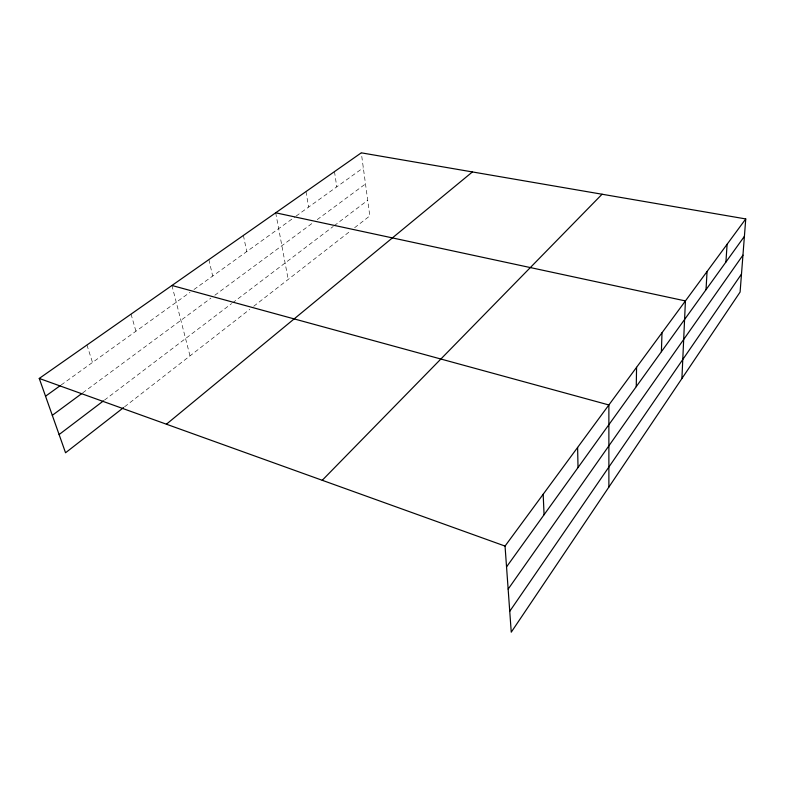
<?xml version="1.0" encoding="UTF-8"?>
<svg xmlns="http://www.w3.org/2000/svg" width="785" height="785" viewBox="0 0 785 785"><rect width="100%" height="100%" fill="white"/><g stroke="black" fill="none" stroke-linecap="round" stroke-linejoin="round"><path stroke-width="0.59" stroke-dasharray="3.92 2.94" d="M124.579 406.816L249.856 309.28M253.702 306.287L350.826 230.672M354.624 227.719L369.813 215.895L361.296 152.83M104.454 400.134L231.654 303.569M232.625 302.833L333.252 226.453M334.204 225.727L367.704 200.293M82.739 392.843L210.969 298.104M214.855 295.229L313.362 222.459M317.199 219.623L365.496 183.935M61.191 384.964L190.039 292.334M193.974 289.508L295.082 216.817M296.053 216.12L363.318 167.764M86.949 345.017L92.493 362.464M131.056 314.128L135.933 331.231M171.944 285.485L190.009 355.88M208.888 259.599L212.686 276.055M243.389 235.431L246.755 251.563M275.692 212.804L288.193 279.431M305.993 191.569L308.613 207.093M334.479 171.621L336.775 186.85"/><path stroke-width="1.18" d="M636.252 386.652L636.576 367.311M661.392 351.709L662 332.762M681.91 378.547L685.423 300.93L275.692 212.804M706.019 289.694L707.059 271.522M725.909 262.062L727.106 244.272M745.75 218.936L740.098 292.059L511.251 632.17L505.04 546.075L745.75 218.936L361.296 152.83L39.25 378.439L65.547 452.768L123.618 407.562M509.74 611.299L741.491 274.073M508.15 589.113L742.953 255.145M506.541 566.888L744.406 236.354M322.242 480.283L602.075 194.229M166.42 424.204L472.423 171.935M59.101 434.556L103.483 400.86M52.301 415.334L81.758 393.57M45.54 396.209L60.209 385.671M171.944 285.485L608.875 404.962L608.885 487.073M39.25 378.439L505.04 546.075M543.171 494.256L544.074 514.734M577.613 447.45L578.025 467.556"/></g></svg>
